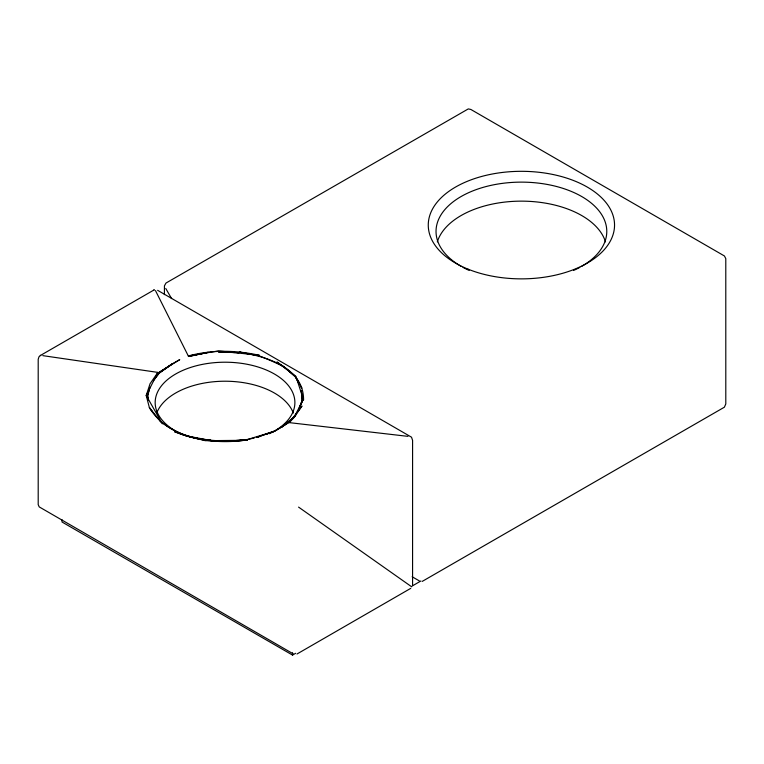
<?xml version="1.0" encoding="UTF-8"?>
<svg xmlns="http://www.w3.org/2000/svg" width="764" height="764" viewBox="0 0 764 764"><rect width="100%" height="100%" fill="white"/><g stroke="black" fill="none" stroke-linecap="round" stroke-linejoin="round"><path stroke-width="1.15" d="M62.018 519.701L62.018 522.003L292.536 655.092L295.63 653.306M292.536 655.092L292.536 652.79M412.579 585.062L412.589 440.389L411.529 437.199L157.632 290.32M149.62 388.217L147.605 395.867L148.359 400.021M149.849 387.3L147.605 395.867L148.474 400.174M300.032 406.486L302.191 400.346L301.541 392.62M299.354 407.756L302.191 400.346L301.341 390.605M298.676 409.829L302.859 400.155L294.14 417.392L289.25 422.626L407.947 436.359M42.803 355.642L157.89 372.402L146.22 395.485L149.362 407.575L152.16 411.299M296.537 413.792L294.14 417.392L301.99 406.056L289.25 422.626M157.89 372.402L150.05 383.748L146.22 395.485L162.36 423.848L149.362 407.575C160.306 425.93 179.874 435.356 200.216 438.966M154.185 379.546L159.074 373.195L172.129 363.96L179.75 359.643L158.492 372.756L172.129 363.96L159.074 373.195L153.449 380.653M287.617 422.635L293.548 417.44L281.582 427.152L274.448 431.307L256.446 437.476L259.75 436.435M286.758 423.275L281.582 427.152L288.677 422.53L274.448 431.307L246.915 439.672L254.326 437.963M40.693 355.308L39.002 356.759L38.2 359.271L38.2 504.622L39.222 506.904L293.089 653.764M153.564 290.224L154.423 289.881M40.282 355.546L153.965 289.995M412.168 586.017L420.897 580.984M410.765 588.337L296.995 654.003M266.359 434.267L274.028 431.23L256.446 437.476M422.206 581.414L724.387 407.193L725.8 403.936L725.79 258.633L724.434 255.978L470.872 109.472L468.294 108.908L165.989 283.052L164.441 285.841L164.403 294.656M188.307 355.976C211.638 349.654 235.895 350.074 259.397 355.298L218.447 350.896L188.307 355.976L155.474 290.597M238.798 440.494L246.724 439.529L236.525 440.427M227.452 441.22L230.852 440.914M228.589 441.191L230.862 441.076M234.596 352.529L218.561 352.061L239.18 352.662L236.888 352.596M222.897 441.2L212.65 440.618M159.972 420.888C183.79 440.962 217.358 443.387 247.116 439.93C222.267 443.693 197.895 441.239 174.507 431.679L185.996 435.786L195.737 438.192L215.906 441.172L205.822 439.921L225.179 441.239M205.822 439.921L210.367 440.389M202.46 439.348L204.695 439.73M242.599 352.748L239.304 352.051L259.082 355.804A140.347 42.364 13.4 0 1 275.976 362.967M245.903 353.445C270.723 357.743 303.891 369.9 303.566 400.049L295.954 376.404L276.912 361.993L283.826 366.701L295.315 376.719L301.818 388.141L300.739 386.317M412.13 576.744L419.321 580.888M298.571 507.105L411.672 586.8M283.826 366.701L295.315 376.719L298.59 382.659M165.75 288.467L171.604 298.6M461.036 266.283A85.377 49.297 0 0 1 461.036 196.568A85.377 49.297 0 0 1 581.776 196.568A85.377 49.297 0 0 1 581.776 266.283M579.838 267.371A85.377 49.297 0 0 1 573.64 270.418M469.163 270.418A85.377 49.297 0 0 1 462.974 267.371M182.777 434.659A69.858 40.33 0 0 1 171.365 376.719A69.858 40.33 0 0 1 272.137 372.756A69.858 40.33 0 0 1 274.419 431.058M273.455 431.603A69.858 40.33 0 0 1 269.406 433.685M156.735 413.066A69.858 40.33 0 0 1 225.027 381.217A69.858 40.33 0 0 1 293.319 413.066M437.323 241.882A85.377 49.297 0 0 1 521.401 201.142A85.377 49.297 0 0 1 605.489 241.882M276.979 363.425A140.347 42.364 13.4 0 1 283.797 366.701M208.19 352.347L188.641 356.482L208.19 352.347M247.316 440.284L215.83 441.439L185.996 435.786L205.296 440.694L247.316 440.284M467.979 269.138A93.141 53.776 0 0 0 614.189 229.773A93.141 53.776 0 0 0 482.046 176.35A93.141 53.776 0 0 0 467.979 269.138"/></g></svg>
